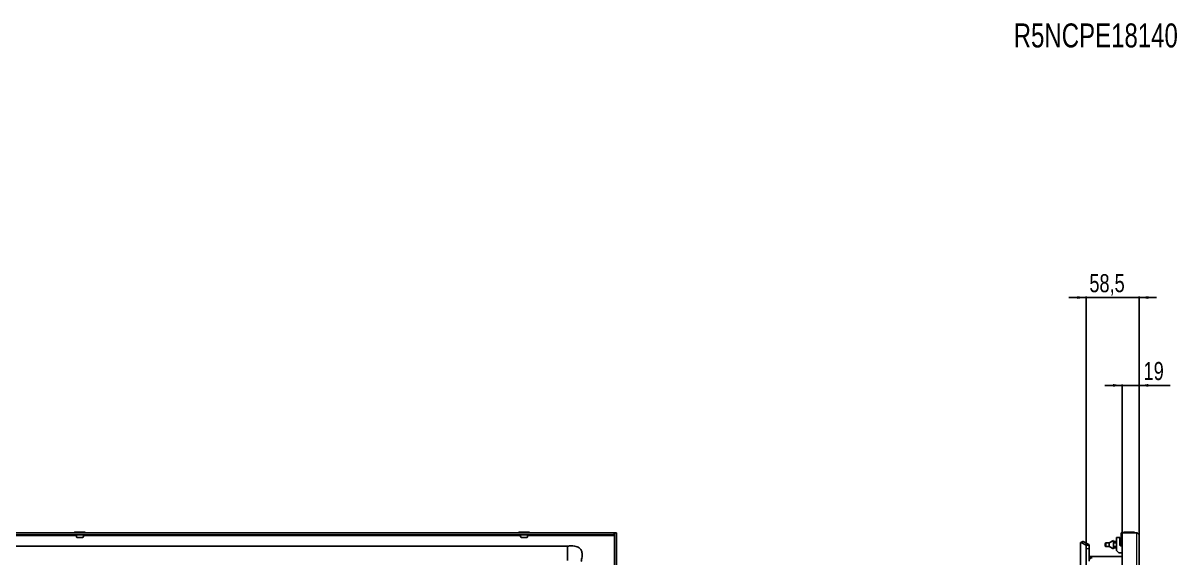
# Model space of a CAD drawing. Header units: millimetres. Extents: x -1414 to 3240, y -1920 to 1219.
# Drawn here: x -331 to 944, y 629 to 1219 of the extents above; entities that cross this region are included whole.
import ezdxf

# ---------------------------------------------------------------- set-up
doc = ezdxf.new("R2010")
doc.units = ezdxf.units.MM
doc.layers.add('FORMAT', color=7, linetype='Continuous')
doc.styles.add('SLDTEXTSTYLE0', font='TXT', dxfattribs={"width": 0.75})
doc.dimstyles.new('SLDDIMSTYLE1', dxfattribs={"dimtxt": 20, "dimasz": 10, "dimexe": 0, "dimexo": 0.0625, "dimgap": 5, "dimtad": 2, "dimdec": 1, "dimrnd": 1e-09, "dimzin": 12, "dimdsep": 46, "dimtxsty": 'SLDTEXTSTYLE0', "dimsah": 1, "dimcen": 0.09, "dimadec": 0, "dimazin": 3, "dimtfac": 1, "dimtmove": 0, "dimatfit": 0, "dimfxl": 0, "dimfrac": 2, "dimtolj": 1, "dimtzin": 12, "dimarcsym": 0})

# ---------------------------------------------------------------- blocks, each defined once
blk = doc.blocks.new('_D_4')
at = {"layer": 'FORMAT'}
for p, q in [((843.9, 916.3), (824.7, 916.3)), ((843.9, 594.3), (843.9, 917.3)), ((843.9, 916.3), (902.4, 916.3)), ((902.4, 653.7), (902.4, 917.3)), ((902.4, 916.3), (921.6, 916.3))]:
    blk.add_line(p, q, dxfattribs=at)
for points in [[(843.9, 916.3), (833.9, 917.8), (833.9, 914.7)], [(902.4, 916.3), (912.4, 914.7), (912.4, 917.8)]]:
    blk.add_solid(points, dxfattribs=at)
at = {"layer": 'FORMAT', "insert": (847.3, 942.1), "char_height": 20, "attachment_point": 1, "style": 'SLDTEXTSTYLE0'}
blk.add_mtext('58,5', dxfattribs=at)
blk = doc.blocks.new('_D_5')
at = {"layer": 'FORMAT'}
for p, q in [((883.4, 819.3), (864.2, 819.3)), ((883.4, 656.3), (883.4, 820.3)), ((883.4, 819.3), (902.4, 819.3)), ((902.4, 653.7), (902.4, 820.3)), ((902.4, 819.3), (936.7, 819.3))]:
    blk.add_line(p, q, dxfattribs=at)
for points in [[(883.4, 819.3), (873.4, 820.8), (873.4, 817.7)], [(902.4, 819.3), (912.4, 817.7), (912.4, 820.8)]]:
    blk.add_solid(points, dxfattribs=at)
at = {"layer": 'FORMAT', "insert": (907.2, 845.1), "char_height": 20, "attachment_point": 1, "style": 'SLDTEXTSTYLE0'}
blk.add_mtext('19', dxfattribs=at)

msp = doc.modelspace()

# ---------------------------------------------------------------- linework, layer by layer
at = {"color": 7, "linetype": 'Continuous', "lineweight": 25}
for p, q in [((322.26, 656.28), (-368.14, 656.28)), ((322.26, 654.28), (-368.14, 654.28)), ((-274.19, 657.03), (-274.19, 656.28)), ((-273.94, 657.28), (-262.94, 657.28)), ((-262.69, 656.28), (-262.69, 657.03)), ((216.81, 657.03), (216.81, 656.28)), ((217.06, 657.28), (225.57, 657.28)), ((225.57, 657.28), (228.06, 657.28)), ((228.31, 656.28), (228.31, 657.03)), ((322.16, 654.28), (321.96, 653.68)), ((322.26, 654.28), (322.26, 656.28)), ((322.56, -1098.72), (322.56, 656.28)), ((324.56, 656.28), (322.56, 656.28)), ((324.56, -1098.72), (324.56, 656.28)), ((877.3, 636.78), (877.3, 651.28)), ((877.3, 651.28), (880.8, 651.28)), ((880.8, 651.28), (880.8, 643.56)), ((882.4, 654.28), (882.4, 656.28)), ((883.4, 656.28), (882.4, 656.28)), ((883.4, 654.28), (882.4, 654.28)), ((882.4, 654.28), (882.4, 643.64)), ((883.4, -1098.72), (883.4, 656.28)), ((899.8, 656.28), (883.4, 656.28)), ((885.65, 657.03), (885.65, 656.28)), ((885.9, 657.28), (886.8, 657.28)), ((886.8, 657.28), (896.9, 657.28)), ((897.15, 656.28), (897.15, 657.03)), ((902.4, 653.68), (902.4, -1096.12)), ((-362.44, 641.78), (270.56, 641.78)), ((837.53, 620.72), (837.53, 645.2)), ((839.92, 646.8), (837.79, 645.74)), ((838.24, 645.71), (843.74, 642.96)), ((840.36, 646.77), (845.86, 644.03)), ((843.92, 642.75), (843.92, 638.74)), ((843.92, 638.74), (843.92, 625.23)), ((846.92, 642.75), (846.92, 638.74)), ((846.92, 638.74), (846.92, 625.23)), ((864.8, 641.82), (864.8, 644.83)), ((865.3, 645.33), (869.3, 645.33)), ((865.3, 641.32), (869.3, 641.32)), ((869.3, 645.33), (873.8, 647.82)), ((869.3, 641.32), (869.3, 645.33)), ((869.3, 641.32), (873.8, 638.82)), ((873.8, 645.26), (873.8, 647.82)), ((873.8, 646.82), (877.3, 646.82)), ((873.8, 645.32), (877.3, 645.32)), ((873.8, 641.38), (873.8, 645.26)), ((873.8, 638.82), (873.8, 641.38)), ((873.8, 641.32), (877.3, 641.32)), ((873.8, 639.82), (877.3, 639.82)), ((881.89, 642.11), (883.4, 641.68)), ((882.4, 643.64), (883.4, 642.31)), ((848.3, 628.78), (848.3, 630.48)), ((848.3, 630.48), (883.4, 630.48)), ((848.3, 627.28), (848.3, 628.78)), ((848.3, 628.78), (850.3, 628.78)), ((879.8, 634.28), (877.3, 636.78)), ((883.4, 634.28), (879.8, 634.28))]:
    msp.add_line(p, q, dxfattribs=at)
at = {"color": 8, "linetype": 'Continuous', "lineweight": 18}
for p, q in [((-367.84, 653.68), (-272.41, 653.68)), ((-262.69, 657.03), (-274.19, 657.03)), ((-264.47, 653.68), (218.59, 653.68)), ((225.71, 657.03), (216.81, 657.03)), ((228.31, 657.03), (225.71, 657.03)), ((226.53, 653.68), (321.96, 653.68)), ((321.96, 653.68), (321.96, 552.48)), ((886.59, 657.03), (885.65, 657.03)), ((897.15, 657.03), (886.59, 657.03)), ((899.8, -1098.72), (899.8, 656.28)), ((840.36, 646.77), (838.24, 645.71)), ((843.74, 642.96), (845.86, 644.03)), ((843.74, 614.44), (843.74, 642.96)), ((843.92, 642.75), (846.92, 642.75)), ((846.92, 638.74), (843.92, 638.74)), ((865.3, 645.33), (865.3, 641.32))]:
    msp.add_line(p, q, dxfattribs=at)
at = {"color": 7, "linetype": 'Continuous', "lineweight": 25, "flags": 128}
msp.add_lwpolyline([(837.53, 645.2), (837.55, 645.36), (837.59, 645.51), (837.65, 645.62), (837.74, 645.71), (837.85, 645.76), (837.97, 645.78), (838.1, 645.77), (838.24, 645.71)], dxfattribs=at)
at = {"color": 7, "linetype": 'Continuous', "lineweight": 25}
for centre, radius, start, end in [((-273.94, 657.03), 0.25, 90, 180), ((-271.55, 651.78), 0.5, 195.31604, 270.02276), ((-265.33, 651.78), 0.5, 269.99815, 345.40011), ((-262.94, 657.03), 0.25, 0, 90), ((217.06, 657.03), 0.25, 90, 180), ((219.45, 651.78), 0.5, 195.24646, 270.04596), ((225.67, 651.78), 0.5, 269.96367, 344.83397), ((228.06, 657.03), 0.25, 0, 90), ((885.9, 657.03), 0.25, 90, 180), ((896.9, 657.03), 0.25, 0, 90), ((840.11, 646.35), 0.489, 59.11421, 113.61803), ((843.65, 642.71), 0.266, 8.41625, 70.8623), ((845.34, 642.52), 1.59, 8.41625, 70.8623), ((865.3, 644.83), 0.5, 90, 180), ((865.3, 641.82), 0.5, 180, 270), ((882.3, 643.56), 1.5, 180, 254)]:
    msp.add_arc(centre, radius, start, end, dxfattribs=at)
for points, knots in [([(-272.46, 654.28), (-272.46, 654.15), (-272.44, 653.24), (-272.22, 652.37), (-272.03, 651.63)], [0, 0, 0, 0, 0.1418504, 1, 1, 1, 1]), ([(-270.14, 651.28), (-270.33, 651.28), (-270.8, 651.28), (-271.35, 651.28), (-271.48, 651.28), (-271.54, 651.28)], [0, 0, 0, 0, 0.2565532, 0.6279811, 1, 1, 1, 1]), ([(-265.33, 651.28), (-265.37, 651.28), (-265.45, 651.28), (-266.01, 651.28), (-266.82, 651.28), (-267.81, 651.28), (-268.87, 651.28), (-269.66, 651.28), (-270.05, 651.28), (-270.14, 651.28)], [0, 0, 0, 0, 0.1585142, 0.3172777, 0.4758628, 0.6342467, 0.7924771, 0.950708, 1, 1, 1, 1]), ([(-264.85, 651.63), (-264.66, 652.37), (-264.44, 653.24), (-264.42, 654.15), (-264.42, 654.28)], [0, 0, 0, 0, 0.8581496, 1, 1, 1, 1]), ([(218.54, 654.28), (218.54, 654.15), (218.56, 653.24), (218.78, 652.37), (218.97, 651.63)], [0, 0, 0, 0, 0.1418495, 1, 1, 1, 1]), ([(225.63, 651.28), (225.64, 651.28), (225.69, 651.28), (225.41, 651.28), (224.89, 651.28), (224.17, 651.28), (223.32, 651.28), (222.25, 651.28), (221.23, 651.28), (220.35, 651.28), (219.74, 651.28), (219.44, 651.28), (219.48, 651.28), (219.49, 651.28)], [0, 0, 0, 0, 0.0338399, 0.141254, 0.2486978, 0.3157737, 0.4233143, 0.530846, 0.6382096, 0.7457063, 0.853372, 0.9609167, 1, 1, 1, 1]), ([(226.15, 651.63), (226.34, 652.37), (226.56, 653.24), (226.58, 654.15), (226.58, 654.28)], [0, 0, 0, 0, 0.85815044, 1, 1, 1, 1]), ([(322.56, 656.28), (322.53, 655.85), (322.5, 655.29), (322.3, 654.73), (322.26, 654.6)], [0, 0, 0, 0, 0.77345908, 1, 1, 1, 1]), ([(285.56, 624.78), (285.97, 626.46), (286.7, 629.5), (286.79, 633.81), (285.82, 637.37), (283.77, 639.82), (281.13, 641.24), (278.11, 641.98), (274.51, 642.19), (271.95, 641.92), (270.56, 641.78)], [0, 0, 0, 0, 0.1760674, 0.3182248, 0.4355964, 0.5434819, 0.6338893, 0.7371517, 0.8581828, 1, 1, 1, 1]), ([(270.56, 641.78), (270.56, 641.75), (270.56, 641.69), (270.56, 641.05), (270.56, 639.58), (270.56, 637.39), (270.56, 635.39), (270.56, 633.78), (270.56, 632.18), (270.56, 630.17), (270.56, 627.99), (270.56, 626.48), (270.56, 626.08), (270.56, 625.95)], [0, 0, 0, 0, 0.0691652, 0.1363002, 0.2672913, 0.3982825, 0.4654174, 0.5345826, 0.6037478, 0.6708828, 0.8018739, 0.9328651, 1, 1, 1, 1])]:
    msp.add_open_spline(points, degree=3, knots=knots, dxfattribs=at)
at = {"color": 8, "linetype": 'Continuous', "lineweight": 18}
for points, knots in [([(-272, 651.66), (-272.01, 651.66), (-272.07, 651.66), (-271.76, 651.66), (-271.18, 651.66), (-270.63, 651.66), (-270.41, 651.66)], [0, 0, 0, 0, 0.0832709, 0.4242844, 0.7647248, 1, 1, 1, 1]), ([(-270.41, 651.66), (-270.3, 651.66), (-269.85, 651.66), (-269.33, 651.66), (-268.53, 651.66), (-267.71, 651.66), (-266.57, 651.66), (-265.62, 651.66), (-265.03, 651.66), (-264.78, 651.66), (-264.85, 651.66), (-264.86, 651.66)], [0, 0, 0, 0, 0.04875101, 0.2049421, 0.20539255, 0.36203395, 0.5188266, 0.67579888, 0.8329225, 0.98977826, 1, 1, 1, 1]), ([(219.01, 651.66), (219, 651.66), (218.95, 651.66), (219.3, 651.66), (220, 651.66), (221.02, 651.66), (222.21, 651.66), (223.44, 651.66), (224.42, 651.66), (225.25, 651.66), (225.85, 651.66), (226.18, 651.66), (226.12, 651.66), (226.11, 651.66)], [0, 0, 0, 0, 0.0388907, 0.1463802, 0.2539733, 0.3613829, 0.4686814, 0.5761648, 0.6836647, 0.7507067, 0.858068, 0.965424, 1, 1, 1, 1])]:
    msp.add_open_spline(points, degree=3, knots=knots, dxfattribs=at)
at = {"color": 7, "linetype": 'Continuous', "lineweight": 25}
for points in [[(321.96, 653.68), (321.99, 653.76), (322.04, 653.92), (322.11, 654.12), (322.19, 654.26), (322.24, 654.27), (322.26, 654.28)], [(899.8, 656.28), (900.14, 656.07), (900.82, 655.63), (901.68, 654.98), (902.28, 654.33), (902.36, 653.9), (902.4, 653.68)]]:
    msp.add_open_spline(points, degree=3, dxfattribs=at)

# ---------------------------------------------------------------- texts
at = {"layer": 'FORMAT', "insert": (763.64, 1218.85), "char_height": 26.4583, "attachment_point": 1, "style": 'SLDTEXTSTYLE0'}
msp.add_mtext('R5NCPE18140', dxfattribs=at)

# ---------------------------------------------------------------- dimensions: what is measured, and where the dimension line sits
at = {"layer": 'FORMAT'}
for base, p1, picture, middle in [((902.4, 916.29), (843.92, 594.34), '_D_4', (873.16, 916.29)), ((902.4, 819.28), (883.4, 656.28), '_D_5', (921.95, 819.28))]:
    dim = msp.add_linear_dim(base=base, p1=p1, p2=(902.4, 653.68), dimstyle='SLDDIMSTYLE1', dxfattribs=at)
    dim.commit()
    dim.dimension.update_dxf_attribs({"geometry": picture, "text_midpoint": middle, "dimtype": 160})

doc.saveas('drawing.dxf')
